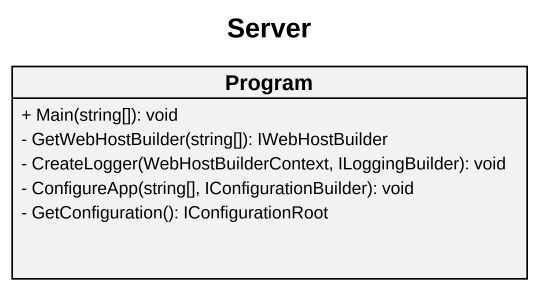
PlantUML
@startuml
title Server
hide circle
hide empty members
skinparam classAttributeIconSize 0
class Program {
  + Main(string[]): void
  - GetWebHostBuilder(string[]): IWebHostBuilder
  - CreateLogger(WebHostBuilderContext, ILoggingBuilder): void
  - ConfigureApp(string[], IConfigurationBuilder): void
  - GetConfiguration(): IConfigurationRoot
}
@enduml
